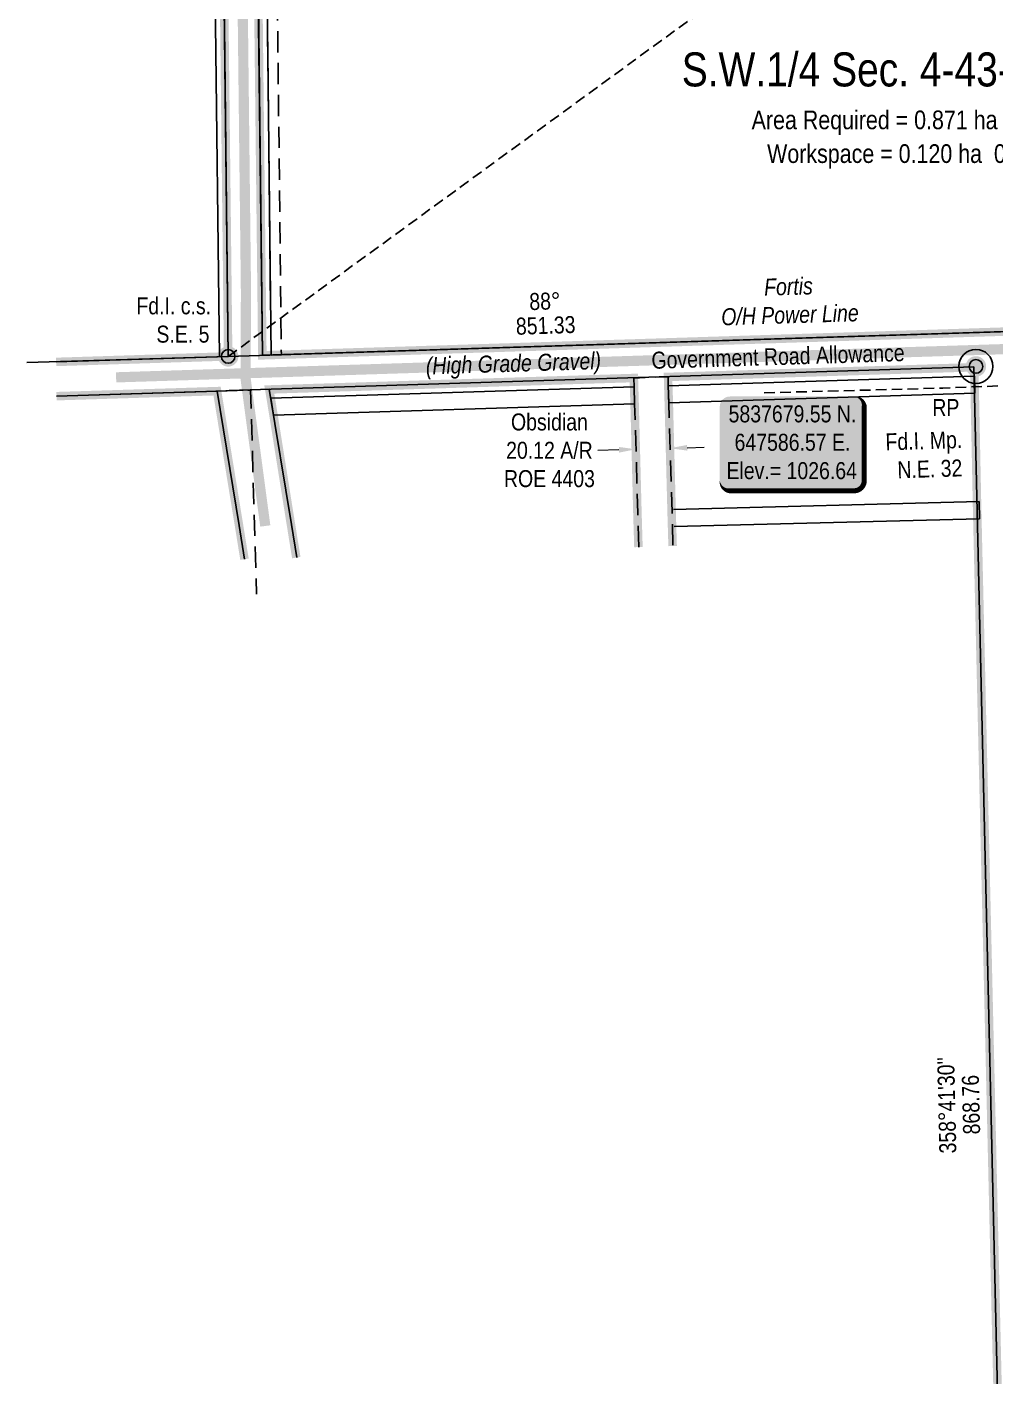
# Model space of a CAD drawing. Extents: x 646539 to 650487, y 5835910 to 5840542.
# Drawn here: x 647028 to 647598, y 5837086 to 5837879 of the extents above; entities that cross this region are included whole.
import ezdxf
from ezdxf.enums import TextEntityAlignment as Align

# ---------------------------------------------------------------- set-up
doc = ezdxf.new("R2010")
doc.units = 0
doc.header["$LTSCALE"] = 5
doc.header["$PDSIZE"] = 0.5
for name, pattern in [('CENTERLINEX3', [5, 2.5, -1, 0.5, -1]), ('foc-ACCESSROAD', [3.75, 2.5, -1.25]), ('foc-FLOWLINE', [3.75, 2.5, -1.25]), ('foc-TIELINE', [1.875, 1.25, -0.625]), ('UG_PIPE', [1.875, 1.25, -0.625])]:
    doc.linetypes.add(name, pattern=pattern)
doc.layers.get('Defpoints').update_dxf_attribs({"color": 9})
for name, color, linetype in [('35', 37, 'Continuous'), ('AS-PIPE-UG', 44, 'UG_PIPE'), ('AS-POWER', 104, 'foc-POWER'), ('AS-POWER-T', 104, 'Continuous'), ('AS-ROADS', 254, 'Continuous'), ('AS-TELUS', 224, 'foc-TEL'), ('C-RW', 13, 'Continuous'), ('C-SYMBOL', 7, 'Continuous'), ('C-WS', 13, 'foc-ACCESSROAD'), ('DETAIL-T', 7, 'Continuous'), ('F-EZE', 190, 'foc-FLOWLINE'), ('F-RW', 190, 'Continuous'), ('L-AREAREQUIRED', 7, 'Continuous'), ('L-BD', 7, 'Continuous'), ('L-MON', 1, 'Continuous'), ('L-MON-T', 1, 'Continuous'), ('L-ROAD-T', 7, 'Continuous'), ('L-SEC', 7, 'Continuous'), ('L-TIE', 7, 'foc-TIELINE'), ('L-TITLEDB', 4, 'Continuous')]:
    doc.layers.add(name, color=color, linetype=linetype)
doc.layers.add('AS-TRAPPER BOUNDARY', color=7, linetype='CENTERLINEX3', true_color=0xb85c00, transparency=0.6)
doc.layers.add('C-AR-T', color=13, linetype='Continuous', lineweight=9)
doc.layers.add('T-TEXT', color=48, linetype='Continuous', lineweight=18)
doc.styles.add('100L', font='ARIALN.TTF', dxfattribs={"height": 11})
doc.styles.add('175L', font='ARIALN.TTF', dxfattribs={"height": 20})
doc.styles.add('80', font='ARIALN.TTF', dxfattribs={"height": 10})
doc.styles.add('80CG', font='ARIALN.TTF', dxfattribs={"height": 10})
doc.styles.add('80L', font='ARIALN.TTF', dxfattribs={"height": 10})
doc.styles.add('80LS', font='ARIALNI.TTF', dxfattribs={"height": 10})
doc.styles.add('foc-LtypeFont', font='ARIALN.TTF', dxfattribs={"height": 7.35})
doc.linetypes.add('foc-POWER', pattern='A,6,-1,["P",foc-LtypeFont,S=0.2,R=0,X=-0.625,Y=-0.75],-1.24,4', length=12.24)
doc.linetypes.add('foc-POWER-NOLINE', pattern='A,0,-4,["P",foc-LtypeFont,S=0.2,R=0,X=-0.625,Y=-0.75],-8.24', length=12.24)
doc.linetypes.add('foc-TEL', pattern='A,2,-1,["T",foc-LtypeFont,S=0.2,R=0,X=-0.425,Y=-0.75],-1.24,8', length=12.24)
doc.linetypes.add('foc-TEL-NOLINE', pattern='A,0,-2,["T",foc-LtypeFont,S=0.2,R=0,X=-0.425,Y=-0.75],-10.24', length=12.24)
doc.dimstyles.new('Compass 5 000', dxfattribs={"dimscale": 5, "dimtxt": 9, "dimasz": 2, "dimexe": 0.2, "dimexo": 0.0625, "dimgap": 0.5, "dimtad": 0, "dimtih": 1, "dimtoh": 1, "dimzin": 0, "dimdsep": 46, "dimtxsty": '80CG', "dimcen": 0.1, "dimse1": 1, "dimse2": 1, "dimclrd": 256, "dimclrt": 256, "dimaunit": 1, "dimadec": 4, "dimazin": 0, "dimtfac": 0.06, "dimtofl": 0, "dimtmove": 0, "dimatfit": 1, "dimfxl": 0.2, "dimtolj": 1, "dimtzin": 0, "dimlwd": -1, "dimarcsym": 0})

# ---------------------------------------------------------------- blocks, each defined once
blk = doc.blocks.new('fdia')
at = {"color": 255, "const_width": 1}
blk.add_lwpolyline([(-0.5, 0, 1), (0.5, 0, 1)], format="xyb", close=True, dxfattribs=at)
blk = doc.blocks.new('Fdiaa')
blk.add_blockref('fdia', (0, 0))
blk = doc.blocks.new('fdib')
at = {"color": 1, "const_width": 1.6}
blk.add_lwpolyline([(-0.4, 0, 1), (0.4, 0, 1)], format="xyb", close=True, dxfattribs=at)
at = {"color": 1}
blk.add_circle((0, 0), 0.8, dxfattribs=at)
blk = doc.blocks.new('Fdibb')
blk.add_blockref('fdib', (0, 0))
blk = doc.blocks.new('fdicc')
for name in ['Fdibb', 'Fdiaa']:
    blk.add_blockref(name, (0, 0))
blk = doc.blocks.new('FDI')
blk.add_blockref('fdicc', (0, 0))
blk = doc.blocks.new('*U67')
h = blk.add_hatch(color=254)
edge = h.paths.add_edge_path()
edge.add_line((-36.5, -28.5), (36.5, -28.5))
edge.add_arc((36.5, -22.5), 6, 270, 360)
edge.add_line((42.5, -22.5), (42.5, 21))
edge.add_arc((36.5, 21), 6, 0, 90)
edge.add_line((36.5, 27), (-36.5, 27))
edge.add_arc((-36.5, 21), 6, 90, 180)
edge.add_line((-42.5, 21), (-42.5, -22.5))
edge.add_arc((-36.5, -22.5), 6, 180, 270)
at = {"color": 1, "flags": 128}
blk.add_lwpolyline([(-36.5, -28.5, 3, 3, 0), (36.5, -28.5, 3, 3, 0.414214), (42.5, -22.5, 3, 3, 0), (42.5, 21, 3, 0, 0.414214), (36.5, 27, 0, 0, 0), (-36.5, 27, 0, 0, 0.414214), (-42.5, 21, 0, 0, 0), (-42.5, -22.5, 0, 3, 0.414214)], format="xyseb", close=True, dxfattribs=at)
blk.add_lwpolyline([(-2.69, -15.28, 0, 10, 0), (0, 0, 5, 5, 0)], format="xyseb", dxfattribs=at)
at = {"color": 1, "style": '80'}
blk.add_attdef('ENTER_TEXT_001', (-35.99, -5), '', height=10, dxfattribs=at)
blk = doc.blocks.new('*U68')
at = {"layer": '35', "color": 3}
blk.add_circle((0, 0), 10, dxfattribs=at)
at = {"layer": '35', "color": 3, "style": '80'}
blk.add_attdef('RP_001', (-25.63, -29.19), '', height=10, dxfattribs=at)
blk = doc.blocks.new('*D69')
at = {"layer": 'C-AR-T', "transparency": 16777216}
for p, q in [((647376.62, 5837630.49), (647364.26, 5837630.13)), ((647416.72, 5837631.68), (647426.72, 5837631.98))]:
    blk.add_line(p, q, dxfattribs=at)
for points in [[(647376.57, 5837632.16), (647376.67, 5837628.83), (647386.62, 5837630.79)], [(647416.67, 5837633.35), (647416.77, 5837630.01), (647406.73, 5837631.38)]]:
    blk.add_solid(points, dxfattribs=at)
at = {"layer": 'Defpoints', "color": 0, "transparency": 16777216}
for p in [(647386.13, 5837647.34), (647406.24, 5837647.94), (647386.62, 5837630.79)]:
    blk.add_point(p, dxfattribs=at)
at = {"layer": 'C-AR-T', "transparency": 16777216, "insert": (647335.73, 5837630.13), "char_height": 10, "attachment_point": 5, "style": '80CG'}
blk.add_mtext('\\A1;Obsidian\\P20.12 A/R\\PROE 4403', dxfattribs=at)

msp = doc.modelspace()

# ---------------------------------------------------------------- linework, layer by layer
at = {"layer": 'AS-PIPE-UG', "flags": 128}
msp.add_lwpolyline([(648215.304, 5837482.786), (648215.066, 5837487.752), (648213.418, 5837497.762), (648211.924, 5837507.979), (648211.305, 5837517.407), (648212.656, 5837534.778), (648214.735, 5837555.193), (648215.059, 5837578.557), (648213.983, 5837604.621), (648213.466, 5837623.232), (648213.011, 5837647.032), (648212.051, 5837660.963), (648210.858, 5837671.545), (648210.038, 5837676.74), (648209.547, 5837683.388), (648209.367, 5837687.021), (648208.44, 5837687.651), (648207.32, 5837687.734), (648205.827, 5837687.671), (648203.546, 5837687.684), (648199.672, 5837687.802), (648191.229, 5837687.662), (648172.027, 5837687.851), (648149.917, 5837688.089), (648132.717, 5837686.51), (648118.177, 5837684.45), (648100.236, 5837682.277), (648071.939, 5837681.853), (648056.774, 5837681.666), (648037.325, 5837681.846), (648020.267, 5837681.27), (647988.387, 5837680.656), (647966.787, 5837679.896), (647950.159, 5837679.612), (647926.748, 5837678.925), (647722.482, 5837672.79), (647701.484, 5837671.18), (647684.423, 5837669.861), (647665.509, 5837669.361), (647646.042, 5837669.041), (647626.303, 5837669.424), (647606.817, 5837668.312), (647567.155, 5837666.803), (647460.173, 5837663.944)], dxfattribs=at)
at = {"layer": 'AS-POWER', "linetype": 'foc-POWER-NOLINE', "flags": 128}
for points in [[(647166.897, 5837686.073), (647158.869, 5838391.633)], [(647028.471, 5837681.791), (647146.789, 5837685.43), (648012.384, 5837713.09), (648111.155, 5837716.246), (648506.577, 5837728.882)]]:
    msp.add_lwpolyline(points, dxfattribs=at)
at = {"layer": 'AS-ROADS', "const_width": 5.998, "flags": 128}
for points in [[(647168.623, 5837585.659), (647157.011, 5837672.565), (647157.264, 5837722.95), (647146.875, 5838630.024)], [(647080.883, 5837673.107), (648111.478, 5837705.893)]]:
    msp.add_lwpolyline(points, dxfattribs=at)
at = {"layer": 'AS-TELUS', "linetype": 'foc-TEL-NOLINE', "flags": 128}
msp.add_lwpolyline([(647146.789, 5837685.43), (647136.045, 5838629.646)], dxfattribs=at)
at = {"layer": 'AS-TRAPPER BOUNDARY', "color": 52, "true_color": 0xbadd22, "const_width": 4.999, "flags": 128}
msp.add_lwpolyline([(647299.342, 5838260.748), (647427.629, 5838262.069), (647427.002, 5838322.989), (647993.026, 5838329.178), (648012.384, 5837713.09), (647166.897, 5837686.073), (647159.686, 5838319.83), (647298.641, 5838321.414), (647298.782, 5838309.065), (647299.342, 5838260.748)], close=True, dxfattribs=at)
for points in [[(647038.252, 5838318.445), (647139.573, 5838319.6), (647146.789, 5837685.43), (647045.628, 5837682.19)], [(647408.187, 5837573.858), (647407.595, 5837593.897), (647405.936, 5837658.128), (647405.639, 5837668.188), (647405.486, 5837673.363), (647585.53, 5837679.039), (647585.651, 5837673.859), (647585.884, 5837663.798), (647587.187, 5837599.458), (647605.444, 5836813.121), (647608.959, 5836661.381), (647607.475, 5836661.346), (647562.457, 5836660.278), (647509.017, 5836658.993)], [(647186.863, 5837567.06), (647184.873, 5837579.23), (647184.22, 5837583.437), (647183.313, 5837588.969), (647173.459, 5837650.806), (647171.819, 5837660.822), (647170.975, 5837665.979), (647385.379, 5837672.729), (647385.533, 5837667.554), (647385.83, 5837657.495), (647387.482, 5837593.275), (647388.074, 5837573.241)], [(647045.862, 5837662.037), (647140.265, 5837665.012), (647152.803, 5837588.199), (647153.167, 5837586.021), (647156.376, 5837566.124)]]:
    msp.add_lwpolyline(points, dxfattribs=at)
at = {"layer": 'C-RW'}
for points in [[(647585.884, 5837663.798), (647405.936, 5837658.128), (647405.639, 5837668.188), (647585.651, 5837673.859), (647585.884, 5837663.798)], [(647385.83, 5837657.495), (647173.459, 5837650.806), (647171.819, 5837660.822), (647385.533, 5837667.554), (647385.83, 5837657.495)]]:
    msp.add_lwpolyline(points, close=True, dxfattribs=at)
at = {"layer": 'C-WS', "flags": 128}
for points in [[(647388.256, 5837573.246), (647387.729, 5837593.282), (647385.83, 5837657.495), (647385.533, 5837667.554), (647385.379, 5837672.729), (647405.486, 5837673.363), (647405.639, 5837668.188), (647405.936, 5837658.128), (647407.836, 5837593.905), (647408.365, 5837573.864)], [(647045.862, 5837662.037), (647140.265, 5837665.012), (647146.124, 5837665.197), (647159.957, 5837665.633), (647163.51, 5837545.486)]]:
    msp.add_lwpolyline(points, dxfattribs=at)
at = {"layer": 'F-EZE', "flags": 128}
msp.add_lwpolyline([(647178.071, 5837686.43), (647172.074, 5837686.238), (647164.978, 5838309.832), (647170.976, 5838309.901), (647178.071, 5837686.43)], close=True, dxfattribs=at)
at = {"layer": 'F-RW', "flags": 128}
msp.add_lwpolyline([(647408.778, 5837595.327), (647588.411, 5837600.008), (647588.642, 5837589.956), (647409.076, 5837585.269)], dxfattribs=at)
at = {"layer": 'L-SEC'}
for p, q in [((647146.789, 5837685.43), (647137.166, 5838531.101)), ((647166.897, 5837686.073), (647157.278, 5838531.408)), ((647166.897, 5837686.073), (648012.384, 5837713.09)), ((647045.627, 5837682.319), (647146.789, 5837685.43)), ((647147.407, 5837665.325), (647585.333, 5837679.319)), ((647585.333, 5837679.319), (647605.444, 5836813.121)), ((647045.861, 5837662.114), (647140.265, 5837665.012))]:
    msp.add_line(p, q, dxfattribs=at)
at = {"layer": 'L-TIE', "flags": 128}
msp.add_lwpolyline([(647146.789, 5837685.43), (647979.181, 5838292.617)], dxfattribs=at)
at = {"layer": 'L-TITLEDB'}
for p, q in [((647141.612, 5837685.264), (647130.855, 5838630.556)), ((647172.074, 5837686.238), (647161.317, 5838631.576))]:
    msp.add_line(p, q, dxfattribs=at)
at = {"layer": 'L-TITLEDB', "flags": 128}
msp.add_lwpolyline([(647156.376, 5837566.124), (647153.167, 5837586.021), (647140.265, 5837665.012), (647170.955, 5837666.098), (647183.974, 5837586.596), (647187.111, 5837567.068)], dxfattribs=at)

# ---------------------------------------------------------------- block references
at = {"layer": 'DETAIL-T', "color": 3}
ref = msp.add_blockref('*U67', (647478.401, 5837634.856), dxfattribs=dict(at, xscale=0.9997111, yscale=0.9997111, zscale=0.9997111))
ref.add_attrib('ENTER_TEXT_001', '5837679.55 N.', (647441.093, 5837646.625), dxfattribs={"layer": '0', "color": 1, "height": 9.99711, "style": '80'})
ref.add_attrib('ENTER_TEXT_002', '647586.57 E.', (647444.615, 5837629.922), dxfattribs={"layer": '0', "color": 1, "height": 9.99711, "style": '80'})
ref.add_attrib('ENTER_TEXT_003', 'Elev.= 1026.64', (647439.862, 5837613.219), dxfattribs={"layer": '0', "color": 1, "height": 9.99711, "style": '80'})
at = {"layer": 'L-BD', "color": 3}
msp.add_blockref('*U68', (647586.57, 5837679.546), dxfattribs=at).add_auto_attribs({'RP_001': 'RP'})
at = {"layer": 'L-MON', "xscale": 4.998555499999915, "yscale": 4.998555499999915, "zscale": 4.998555499999915}
for p in [(647146.789, 5837685.43), (647586.57, 5837679.546)]:
    msp.add_blockref('FDI', p, dxfattribs=at)

# ---------------------------------------------------------------- texts
at = {"layer": 'AS-POWER-T', "insert": (647433.984, 5837730.262), "char_height": 10, "attachment_point": 1, "rotation": 1.773086, "style": '80L'}
msp.add_mtext_dynamic_manual_height_columns('\\pi27.849;{\\fArial Narrow|b0|i1|c0|p34;Fortis\\P\\pi2.1194;O/H Power Line}', width=83.76122, gutter_width=50, heights=[0], dxfattribs=at)
at = {"layer": 'C-SYMBOL', "color": 3, "style": '175L'}
msp.add_text('S.W.1/4 Sec. 4-43-6-W.5M.', height=19.99422, dxfattribs=at).set_placement((647553.573, 5837838.286), align=Align.BOTTOM_CENTER)
at = {"layer": 'L-AREAREQUIRED', "color": 5, "style": '100L'}
msp.add_text('Workspace = 0.120 ha  0.30 Ac.', height=10.99682, dxfattribs=at).set_placement((647553.573, 5837795.959), align=Align.BOTTOM_CENTER)
at = {"layer": 'L-AREAREQUIRED', "color": 5, "insert": (647553.573, 5837815.792), "char_height": 10.99682, "attachment_point": 8, "style": '80L'}
msp.add_mtext('Area Required = 0.871 ha  2.15 Ac.', dxfattribs=at)
at = {"layer": 'L-BD', "color": 3, "style": '80L'}
for s, p in [('88°', (647333.056, 5837717.942)), ('851.33', (647333.513, 5837703.703))]:
    msp.add_text(s, height=9.9971, rotation=1.8369, dxfattribs=at).set_placement(p, align=Align.MIDDLE)
at = {"layer": 'L-BD', "color": 4, "style": '80L'}
for s, height, p in [("358°41'30''", 9.99711, (647569.402, 5837244.863)), ('868.76', 9.9971, (647583.645, 5837245.188))]:
    msp.add_text(s, height=height, rotation=91.3082, dxfattribs=at).set_placement(p, align=Align.MIDDLE)
at = {"layer": 'L-MON', "insert": (647532.098, 5837640.084), "char_height": 9.99422, "attachment_point": 1, "rotation": 1.804661, "style": '80L'}
msp.add_mtext_dynamic_manual_height_columns('\\pi1.0868;Fd.I. Mp.\\P\\pi7.6042;N.E. 32', width=44.3292, gutter_width=50, heights=[0], dxfattribs=at)
at = {"layer": 'L-MON-T', "insert": (647091.745, 5837720.193), "char_height": 9.99423, "attachment_point": 1, "style": '80L'}
msp.add_mtext_dynamic_manual_height_columns('\\pi1.0736;Fd.I. c.s.\\P\\pi12.854;S.E. 5', width=43.04803, gutter_width=50, heights=[0], dxfattribs=at)
at = {"layer": 'L-ROAD-T', "style": '80L'}
msp.add_text('Government Road Allowance', height=9.99711, rotation=1.770814, dxfattribs=at).set_placement((647470.154, 5837685.39), align=Align.MIDDLE_CENTER)
at = {"layer": 'T-TEXT', "style": '80LS'}
msp.add_text('(High Grade Gravel)', height=9.99711, rotation=1.770814, dxfattribs=at).set_placement((647314.55, 5837681.408), align=Align.MIDDLE_CENTER)

# ---------------------------------------------------------------- dimensions: what is measured, and where the dimension line sits
at = {"layer": 'C-AR-T', "color": 4}
dim = msp.add_linear_dim(base=(647386.619, 5837630.79), p1=(647406.238, 5837647.939), p2=(647386.13, 5837647.344), angle=181.693878, text='Obsidian\\P20.12 A/R\\PROE 4403', dimstyle='Compass 5 000', dxfattribs=at)
dim.commit()
dim.dimension.update_dxf_attribs({"geometry": '*D69', "text_midpoint": (647335.726, 5837630.129), "dimtype": 161})

doc.saveas('drawing.dxf')
